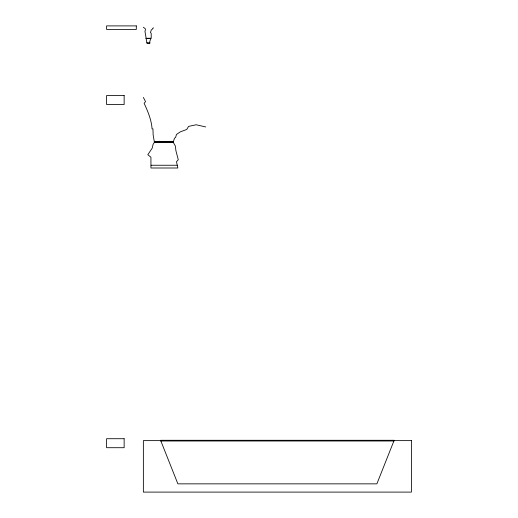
<?xml version="1.0" encoding="UTF-8"?>
<svg xmlns="http://www.w3.org/2000/svg" width="518" height="518" viewBox="0 0 518 518"><rect width="100%" height="100%" fill="white"/><g stroke="black" fill="none" stroke-linecap="round" stroke-linejoin="round"><path stroke-width="0.78" d="M159.421 141.252L159.253 141.272M143.363 27.247L145.273 28.723L145.474 29.772L144.949 31.307L146.995 43.434L149.702 43.434L149.832 41.369L151.224 37.354L151.191 33.392A11.027 11.027 0 0 0 150.473 32.479L151.321 29.921L152.292 29.267L152.648 28.341L153.658 27.914M149.702 43.434L149.864 42.767L146.95 42.748M143.363 97.416L145.545 101.657L144.133 103.322C147.889 111.409 151.463 119.936 152.072 128.852L152.939 128.859L153.153 134.978L154.409 142.269L153.101 144.328L152.208 148.116L147.818 154.72L150.932 157.232L150.945 168L177.862 168L176.496 161.733L178.276 159.712L175.939 150.822L175.343 146.05L173.277 142.269L174.443 138.228L175.596 137.432L176.47 134.44L180.445 131.799L186.758 129.461L188.558 126.405L196.147 124.767L205.737 126.949M394.036 440.63L376.877 483.851L177.875 483.851L160.716 440.63M146.128 38.293L150.842 38.293M146.128 38.377L150.842 38.377M146.128 38.461L150.842 38.461M154.409 141.582L173.277 141.582M154.409 141.926L173.277 141.926M154.409 142.269L173.277 142.269M151.114 165.255L177.208 165.255M136.305 25.9L106.611 25.9L106.611 29.448L136.305 29.448L136.305 25.9M124.145 95.539L106.611 95.539L106.611 104.532L124.145 104.532L124.145 95.539M124.145 438.714L106.611 438.714L106.611 447.707L124.145 447.707L124.145 438.714M394.036 440.287L160.716 440.287L160.716 440.973L394.036 440.973L394.036 440.287M411.389 440.63L143.363 440.63L143.363 492.1L411.389 492.1L411.389 440.63"/></g></svg>
